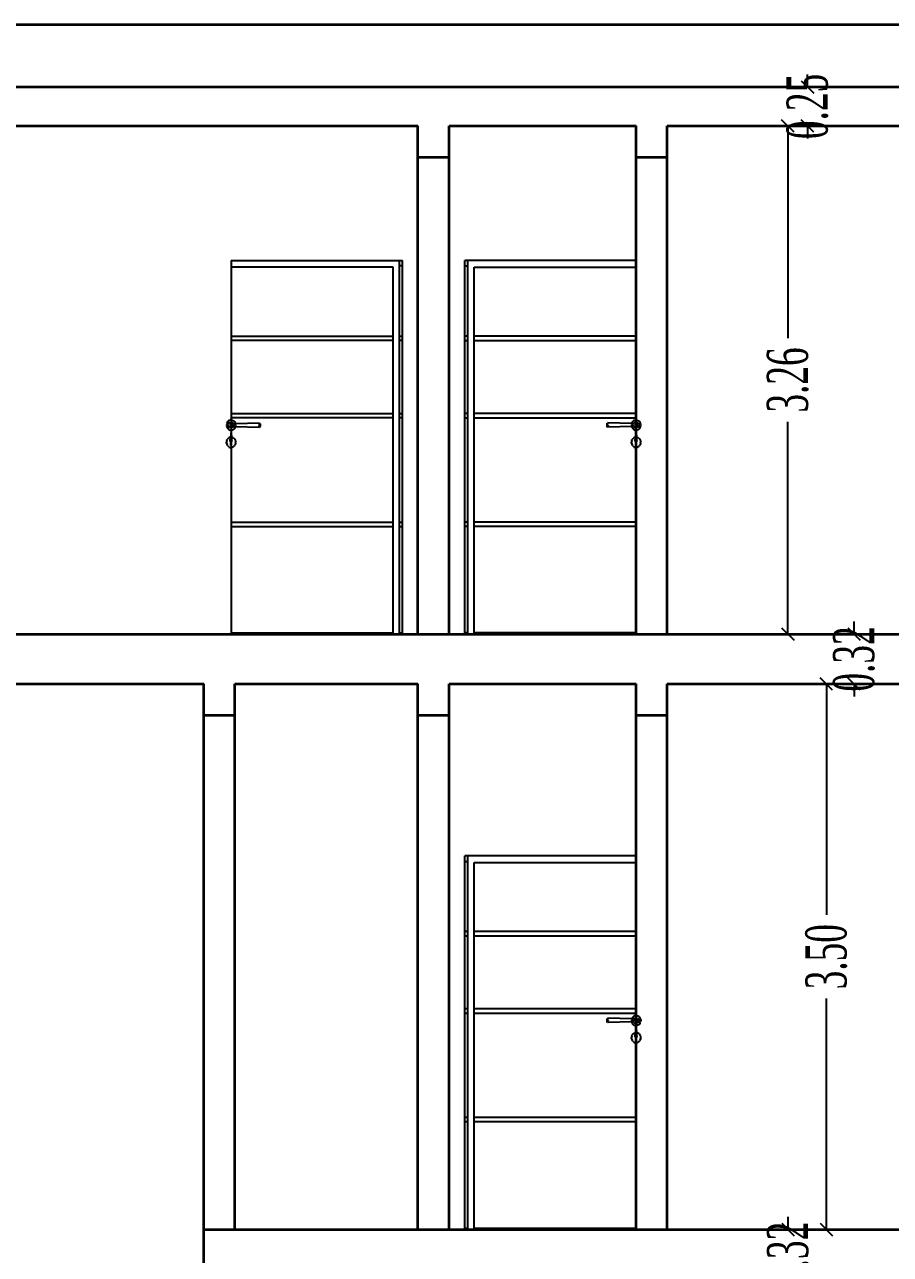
# Model space of a CAD drawing. Header units: metres. Extents: x -434 to 683, y -422 to -228.
# Drawn here: x -95.32 to -89.76, y -294.74 to -286.85 of the extents above; entities that cross this region are included whole.
import ezdxf

# ---------------------------------------------------------------- set-up
doc = ezdxf.new("R2010")
doc.units = ezdxf.units.M
doc.header["$MEASUREMENT"] = 0
doc.header["$PDMODE"] = 34
doc.layers.add('Dim-inside', color=1, linetype='Continuous')
doc.layers.add('door1', color=20, linetype='Continuous')
doc.layers.add('walls', color=7, linetype='Continuous', lineweight=35)
doc.styles.add('UTMAN', font='romantic.ttf', dxfattribs={"width": 0.6})
doc.dimstyles.new('kamal 1', dxfattribs={"dimscale": 0.8, "dimtxt": 0.33, "dimasz": 0.1, "dimexe": 0, "dimexo": 0, "dimgap": 0.09, "dimtad": 0, "dimzin": 0, "dimdsep": 46, "dimtxsty": 'UTMAN', "dimblk": 'OBLIQUE', "dimcen": 0.09, "dimclrd": 252, "dimclre": 8, "dimclrt": 7, "dimadec": 0, "dimazin": 0, "dimtfac": 1, "dimtix": 1, "dimtofl": 0, "dimtmove": 1, "dimatfit": 3, "dimldrblk": 'OBLIQUE', "dimfxl": 1, "dimtolj": 1, "dimtzin": 0, "dimlwd": -1, "dimarcsym": 0})

# ---------------------------------------------------------------- blocks, each defined once
blk = doc.blocks.new('_OBLIQUE')
at = {"color": 0, "linetype": 'ByBlock'}
blk.add_line((-0.5, -0.5), (0.5, 0.5), dxfattribs=at)
blk = doc.blocks.new('*D234')
at = {"layer": 'DEFPOINTS', "color": 0, "transparency": 16777216}
for p in [(-90.4166, -294.5838), (-90.4166, -294.5838), (-90.4166, -294.9038)]:
    blk.add_point(p, dxfattribs=at)
at = {"layer": 'Dim-inside', "color": 252, "transparency": 16777216}
for p, q in [((-90.4166, -294.5838), (-90.4166, -294.5038)), ((-90.4166, -294.9038), (-90.4166, -294.9838))]:
    blk.add_line(p, q, dxfattribs=at)
at = {"layer": 'Dim-inside', "color": 252, "transparency": 16777216, "xscale": 0.08000000000000002, "yscale": 0.08000000000000002, "zscale": 0.08000000000000002}
for p, rotation in [((-90.4166, -294.5838), 270), ((-90.4166, -294.9038), 90)]:
    blk.add_blockref('_OBLIQUE', p, dxfattribs=dict(at, rotation=rotation))
at = {"layer": 'Dim-inside', "color": 7, "transparency": 16777216, "insert": (-90.4166, -294.7438), "char_height": 0.264, "attachment_point": 5, "rotation": 90, "style": 'UTMAN'}
blk.add_mtext('\\A1;0.32', dxfattribs=at)
blk = doc.blocks.new('*D235')
at = {"layer": 'DEFPOINTS', "color": 0, "transparency": 16777216}
for p in [(-90.2916, -291.0838), (-90.1703, -294.5838), (-90.1618, -294.5838)]:
    blk.add_point(p, dxfattribs=at)
at = {"layer": 'Dim-inside', "color": 8, "lineweight": -2, "transparency": 16777216}
for p, q in [((-90.2916, -291.0838), (-90.1703, -291.0838)), ((-90.1618, -294.5838), (-90.1703, -294.5838))]:
    blk.add_line(p, q, dxfattribs=at)
at = {"layer": 'Dim-inside', "color": 252, "transparency": 16777216}
for p, q in [((-90.1703, -291.0838), (-90.1703, -292.5649)), ((-90.1703, -294.5838), (-90.1703, -293.1028))]:
    blk.add_line(p, q, dxfattribs=at)
at = {"layer": 'Dim-inside', "color": 252, "transparency": 16777216, "xscale": 0.08000000000000002, "yscale": 0.08000000000000002, "zscale": 0.08000000000000002}
for p, rotation in [((-90.1703, -291.0838), 90), ((-90.1703, -294.5838), 270)]:
    blk.add_blockref('_OBLIQUE', p, dxfattribs=dict(at, rotation=rotation))
at = {"layer": 'Dim-inside', "color": 7, "transparency": 16777216, "insert": (-90.1703, -292.8338), "char_height": 0.264, "attachment_point": 5, "rotation": 90, "style": 'UTMAN'}
blk.add_mtext('\\A1;3.50', dxfattribs=at)
blk = doc.blocks.new('*D236')
at = {"layer": 'DEFPOINTS', "color": 0, "transparency": 16777216}
for p in [(-89.9928, -290.7638), (-89.9792, -290.7638), (-89.9792, -291.0838)]:
    blk.add_point(p, dxfattribs=at)
at = {"layer": 'Dim-inside', "color": 252, "transparency": 16777216}
for p, q in [((-89.9928, -290.7638), (-89.9928, -290.6838)), ((-89.9928, -291.0838), (-89.9928, -291.1638))]:
    blk.add_line(p, q, dxfattribs=at)
at = {"layer": 'Dim-inside', "color": 8, "lineweight": -2, "transparency": 16777216}
for p, q in [((-89.9792, -290.7638), (-89.9928, -290.7638)), ((-89.9792, -291.0838), (-89.9928, -291.0838))]:
    blk.add_line(p, q, dxfattribs=at)
at = {"layer": 'Dim-inside', "color": 252, "transparency": 16777216, "xscale": 0.08000000000000002, "yscale": 0.08000000000000002, "zscale": 0.08000000000000002}
for p, rotation in [((-89.9928, -290.7638), 270), ((-89.9928, -291.0838), 90)]:
    blk.add_blockref('_OBLIQUE', p, dxfattribs=dict(at, rotation=rotation))
at = {"layer": 'Dim-inside', "color": 7, "transparency": 16777216, "insert": (-89.9928, -290.9238), "char_height": 0.264, "attachment_point": 5, "rotation": 90, "style": 'UTMAN'}
blk.add_mtext('\\A1;0.32', dxfattribs=at)
blk = doc.blocks.new('*D237')
at = {"layer": 'DEFPOINTS', "color": 0, "transparency": 16777216}
for p in [(-90.4566, -287.5038), (-90.4181, -287.5038), (-90.4566, -290.7638)]:
    blk.add_point(p, dxfattribs=at)
at = {"layer": 'Dim-inside', "color": 8, "lineweight": -2, "transparency": 16777216}
for p, q in [((-90.4566, -287.5038), (-90.4181, -287.5038)), ((-90.4566, -290.7638), (-90.4181, -290.7638))]:
    blk.add_line(p, q, dxfattribs=at)
at = {"layer": 'Dim-inside', "color": 252, "transparency": 16777216}
for p, q in [((-90.4181, -287.5038), (-90.4181, -288.8658)), ((-90.4181, -290.7638), (-90.4181, -289.4018))]:
    blk.add_line(p, q, dxfattribs=at)
at = {"layer": 'Dim-inside', "color": 252, "transparency": 16777216, "xscale": 0.08000000000000002, "yscale": 0.08000000000000002, "zscale": 0.08000000000000002}
for p, rotation in [((-90.4181, -287.5038), 90), ((-90.4181, -290.7638), 270)]:
    blk.add_blockref('_OBLIQUE', p, dxfattribs=dict(at, rotation=rotation))
at = {"layer": 'Dim-inside', "color": 7, "transparency": 16777216, "insert": (-90.4181, -289.1338), "char_height": 0.264, "attachment_point": 5, "rotation": 90, "style": 'UTMAN'}
blk.add_mtext('\\A1;3.26', dxfattribs=at)
blk = doc.blocks.new('*D238')
at = {"layer": 'DEFPOINTS', "color": 0, "transparency": 16777216}
for p in [(-90.2916, -287.2538), (-90.2916, -287.2538), (-90.2916, -287.5038)]:
    blk.add_point(p, dxfattribs=at)
at = {"layer": 'Dim-inside', "color": 252, "transparency": 16777216}
for p, q in [((-90.2916, -287.2538), (-90.2916, -287.1738)), ((-90.2916, -287.5038), (-90.2916, -287.5838))]:
    blk.add_line(p, q, dxfattribs=at)
at = {"layer": 'Dim-inside', "color": 252, "transparency": 16777216, "xscale": 0.08000000000000002, "yscale": 0.08000000000000002, "zscale": 0.08000000000000002}
for p, rotation in [((-90.2916, -287.2538), 270), ((-90.2916, -287.5038), 90)]:
    blk.add_blockref('_OBLIQUE', p, dxfattribs=dict(at, rotation=rotation))
at = {"layer": 'Dim-inside', "color": 7, "transparency": 16777216, "insert": (-90.2916, -287.3788), "char_height": 0.264, "attachment_point": 5, "rotation": 90, "style": 'UTMAN'}
blk.add_mtext('\\A1;0.25', dxfattribs=at)

msp = doc.modelspace()

# ---------------------------------------------------------------- linework, layer by layer
at = {"layer": 'door1'}
for p, q in [((-93.9914, -288.3667), (-92.8916, -288.3667)), ((-93.9914, -288.3667), (-93.9914, -289.3488)), ((-92.9113, -288.8519), (-92.9113, -288.3667)), ((-92.8916, -288.8519), (-92.8916, -288.3667)), ((-91.3918, -288.3667), (-92.4916, -288.3667)), ((-92.4916, -288.8519), (-92.4916, -288.3667)), ((-92.472, -288.8519), (-92.472, -288.3667)), ((-91.3918, -288.3667), (-91.3918, -289.3488)), ((-92.9517, -288.4092), (-93.9914, -288.4092)), ((-92.9517, -288.8519), (-92.9517, -288.4092)), ((-92.8916, -288.4021), (-92.9113, -288.4021)), ((-92.4916, -288.4021), (-92.472, -288.4021)), ((-92.4316, -288.4092), (-91.3918, -288.4092)), ((-92.4316, -288.8519), (-92.4316, -288.4092)), ((-93.9914, -288.8519), (-92.9517, -288.8519)), ((-92.9517, -288.8802), (-92.9517, -288.8519)), ((-92.9113, -288.8519), (-92.8916, -288.8519)), ((-92.9113, -288.8802), (-92.9113, -288.8519)), ((-92.8916, -288.8802), (-92.8916, -288.8519)), ((-92.472, -288.8519), (-92.4916, -288.8519)), ((-92.4916, -288.8802), (-92.4916, -288.8519)), ((-92.472, -288.8802), (-92.472, -288.8519)), ((-91.3918, -288.8519), (-92.4316, -288.8519)), ((-92.4316, -288.8802), (-92.4316, -288.8519)), ((-92.9517, -288.8802), (-93.9914, -288.8802)), ((-92.9517, -289.3488), (-92.9517, -288.8802)), ((-92.8916, -288.8802), (-92.9113, -288.8802)), ((-92.9113, -289.3488), (-92.9113, -288.8802)), ((-92.8916, -289.3488), (-92.8916, -288.8802)), ((-92.4916, -288.8802), (-92.472, -288.8802)), ((-92.4916, -289.3488), (-92.4916, -288.8802)), ((-92.472, -289.3488), (-92.472, -288.8802)), ((-92.4316, -288.8802), (-91.3918, -288.8802)), ((-92.4316, -289.3488), (-92.4316, -288.8802)), ((-94.0129, -289.4008), (-94.0165, -289.4058)), ((-94.0085, -289.3965), (-94.0129, -289.4008)), ((-94.0034, -289.393), (-94.0085, -289.3965)), ((-93.9977, -289.3904), (-94.0034, -289.393)), ((-93.9951, -289.3904), (-93.9977, -289.3904)), ((-93.9951, -289.3904), (-93.9914, -289.3895)), ((-93.9914, -289.3488), (-92.9517, -289.3488)), ((-93.9914, -289.3488), (-93.9914, -289.3771)), ((-93.9914, -289.3488), (-93.9914, -289.3771)), ((-92.9517, -289.3771), (-93.9914, -289.3771)), ((-93.9914, -289.3771), (-93.9914, -289.3895)), ((-93.9914, -289.3771), (-93.9914, -289.3895)), ((-93.9877, -289.3904), (-93.9914, -289.3895)), ((-93.9914, -289.3895), (-93.9914, -289.4092)), ((-93.9914, -289.3895), (-93.9914, -289.4092)), ((-93.9877, -289.3904), (-93.9851, -289.3904)), ((-93.9851, -289.3904), (-93.9795, -289.393)), ((-93.9795, -289.393), (-93.9743, -289.3965)), ((-93.9743, -289.3965), (-93.9699, -289.4008)), ((-93.9699, -289.4008), (-93.9663, -289.4058)), ((-92.9517, -289.3771), (-92.9517, -289.3488)), ((-92.9517, -290.0457), (-92.9517, -289.3771)), ((-92.9113, -289.3488), (-92.8916, -289.3488)), ((-92.9113, -289.3771), (-92.9113, -289.3488)), ((-92.8916, -289.3771), (-92.9113, -289.3771)), ((-92.9113, -290.0457), (-92.9113, -289.3771)), ((-92.8916, -289.3771), (-92.8916, -289.3488)), ((-92.8916, -290.0457), (-92.8916, -289.3771)), ((-92.472, -289.3488), (-92.4916, -289.3488)), ((-92.4916, -289.3771), (-92.4916, -289.3488)), ((-92.4916, -289.3771), (-92.472, -289.3771)), ((-92.4916, -290.0457), (-92.4916, -289.3771)), ((-92.472, -289.3771), (-92.472, -289.3488)), ((-92.472, -290.0457), (-92.472, -289.3771)), ((-91.3918, -289.3488), (-92.4316, -289.3488)), ((-92.4316, -289.3771), (-92.4316, -289.3488)), ((-92.4316, -289.3771), (-91.3918, -289.3771)), ((-92.4316, -290.0457), (-92.4316, -289.3771)), ((-91.4133, -289.4008), (-91.4169, -289.4058)), ((-91.4089, -289.3965), (-91.4133, -289.4008)), ((-91.4038, -289.393), (-91.4089, -289.3965)), ((-91.3981, -289.3904), (-91.4038, -289.393)), ((-91.3955, -289.3904), (-91.3981, -289.3904)), ((-91.3955, -289.3904), (-91.3918, -289.3895)), ((-91.3918, -289.3488), (-91.3918, -289.3771)), ((-91.3918, -289.3488), (-91.3918, -289.3771)), ((-91.3918, -289.3771), (-91.3918, -289.3895)), ((-91.3918, -289.3771), (-91.3918, -289.3895)), ((-91.3918, -289.3895), (-91.3918, -289.4092)), ((-91.3882, -289.3904), (-91.3918, -289.3895)), ((-91.3918, -289.3895), (-91.3918, -289.4092)), ((-91.3882, -289.3904), (-91.3856, -289.3904)), ((-91.3856, -289.3904), (-91.3799, -289.393)), ((-91.3799, -289.393), (-91.3748, -289.3965)), ((-91.3748, -289.3965), (-91.3703, -289.4008)), ((-91.3703, -289.4008), (-91.3668, -289.4058)), ((-94.0213, -289.4233), (-94.0211, -289.4258)), ((-94.0209, -289.4185), (-94.0211, -289.4209)), ((-94.0208, -289.4294), (-94.0199, -289.4324)), ((-94.0195, -289.4125), (-94.0205, -289.4162)), ((-94.0097, -289.4324), (-94.0199, -289.4324)), ((-94.0097, -289.4142), (-94.0195, -289.4125)), ((-94.0191, -289.4353), (-94.0165, -289.4408)), ((-94.0165, -289.4058), (-94.019, -289.4111)), ((-94.0165, -289.4408), (-94.0129, -289.4458)), ((-94.0129, -289.4458), (-94.0085, -289.4501)), ((-94.0123, -289.4233), (-94.0121, -289.4258)), ((-94.0116, -289.4185), (-94.0121, -289.4209)), ((-94.0116, -289.4281), (-94.0108, -289.4304)), ((-94.0097, -289.4142), (-94.0108, -289.4162)), ((-94.0108, -289.4304), (-94.0097, -289.4324)), ((-94.0084, -289.4125), (-94.0097, -289.4142)), ((-94.0084, -289.4341), (-94.0097, -289.4324)), ((-94.0085, -289.4501), (-94.0034, -289.4536)), ((-94.0068, -289.4111), (-94.0084, -289.4125)), ((-94.0084, -289.4341), (-94.0068, -289.4356)), ((-94.0051, -289.41), (-94.0068, -289.4111)), ((-94.0068, -289.4356), (-94.0051, -289.4366)), ((-94.0032, -289.4094), (-94.0051, -289.41)), ((-94.0051, -289.4366), (-94.0032, -289.4372)), ((-94.0034, -289.4536), (-93.9977, -289.4562)), ((-94.0013, -289.4092), (-94.0032, -289.4094)), ((-94.0032, -289.4372), (-94.0013, -289.4375)), ((-93.9994, -289.4094), (-94.0013, -289.4092)), ((-94.0013, -289.4375), (-93.9994, -289.4372)), ((-94.0001, -289.4233), (-93.9999, -289.4258)), ((-93.9992, -289.4185), (-93.9999, -289.4209)), ((-93.9975, -289.41), (-93.9994, -289.4094)), ((-93.9994, -289.4372), (-93.9975, -289.4366)), ((-93.9992, -289.4281), (-93.9982, -289.4304)), ((-93.9967, -289.4142), (-93.9982, -289.4162)), ((-93.9982, -289.4304), (-93.9967, -289.4324)), ((-93.9979, -289.4233), (-93.9979, -289.4246)), ((-93.9967, -289.4258), (-93.9979, -289.4246)), ((-93.9977, -289.4562), (-93.9951, -289.4562)), ((-93.9969, -289.4185), (-93.9976, -289.4204)), ((-93.9958, -289.4111), (-93.9975, -289.41)), ((-93.9975, -289.4366), (-93.9958, -289.4356)), ((-93.9942, -289.4125), (-93.9967, -289.4142)), ((-93.9967, -289.4286), (-93.9956, -289.4304)), ((-93.9942, -289.4125), (-93.9958, -289.4111)), ((-93.9929, -289.4111), (-93.9958, -289.4111)), ((-93.9958, -289.4356), (-93.9942, -289.4341)), ((-93.9945, -289.415), (-93.9956, -289.4162)), ((-93.9956, -289.4304), (-93.9941, -289.432)), ((-93.9928, -289.4324), (-93.9956, -289.4304)), ((-93.9914, -289.4571), (-93.9951, -289.4562)), ((-93.9914, -289.4571), (-93.995, -289.5129)), ((-93.9928, -289.4142), (-93.9945, -289.415)), ((-93.9941, -289.4258), (-93.9944, -289.4245)), ((-93.9928, -289.4142), (-93.9942, -289.4125)), ((-93.9942, -289.4341), (-93.9928, -289.4324)), ((-93.9942, -289.4341), (-93.9929, -289.4356)), ((-93.9914, -289.4362), (-93.9942, -289.4341)), ((-93.9941, -289.4206), (-93.9935, -289.4187)), ((-93.9941, -289.4206), (-93.9941, -289.4258)), ((-93.9941, -289.4258), (-93.9932, -289.4283)), ((-93.9917, -289.4162), (-93.9935, -289.4187)), ((-93.9917, -289.4304), (-93.9932, -289.4283)), ((-93.9914, -289.4092), (-93.9929, -289.4111)), ((-93.9929, -289.4111), (-93.9914, -289.4127)), ((-93.9929, -289.4356), (-93.9914, -289.4362)), ((-93.9914, -289.4127), (-93.9928, -289.4142)), ((-93.9917, -289.4162), (-93.9928, -289.4142)), ((-93.9928, -289.4324), (-93.9917, -289.4304)), ((-93.9928, -289.4324), (-93.9914, -289.4362)), ((-93.9914, -289.4127), (-93.9917, -289.4162)), ((-93.9914, -289.4092), (-93.99, -289.4111)), ((-93.99, -289.4111), (-93.9914, -289.4127)), ((-93.9914, -289.4127), (-93.99, -289.4142)), ((-93.9914, -289.4127), (-93.9911, -289.4162)), ((-93.99, -289.4324), (-93.9914, -289.4362)), ((-93.9914, -289.4362), (-93.9886, -289.4341)), ((-93.99, -289.4356), (-93.9914, -289.4362)), ((-93.9914, -289.4362), (-93.9914, -289.4571)), ((-93.9914, -289.4362), (-93.9914, -289.4571)), ((-93.9914, -289.4571), (-93.9877, -289.4562)), ((-93.9914, -289.4571), (-93.9878, -289.5129)), ((-93.9911, -289.4162), (-93.99, -289.4142)), ((-93.9911, -289.4162), (-93.9894, -289.4187)), ((-93.9911, -289.4304), (-93.9896, -289.4283)), ((-93.99, -289.4324), (-93.9911, -289.4304)), ((-93.99, -289.4111), (-93.9871, -289.4111)), ((-93.99, -289.4142), (-93.9886, -289.4125)), ((-93.99, -289.4142), (-93.9883, -289.415)), ((-93.99, -289.4324), (-93.9873, -289.4304)), ((-93.9886, -289.4341), (-93.99, -289.4324)), ((-93.9886, -289.4341), (-93.99, -289.4356)), ((-93.9887, -289.4258), (-93.9896, -289.4283)), ((-93.9887, -289.4206), (-93.9894, -289.4187)), ((-93.9887, -289.4206), (-93.9887, -289.4258)), ((-93.9887, -289.4258), (-93.9885, -289.4245)), ((-93.9873, -289.4304), (-93.9887, -289.432)), ((-93.9886, -289.4125), (-93.9871, -289.4111)), ((-93.9886, -289.4125), (-93.9861, -289.4142)), ((-93.9871, -289.4356), (-93.9886, -289.4341)), ((-93.9883, -289.415), (-93.9873, -289.4162)), ((-93.9851, -289.4562), (-93.9877, -289.4562)), ((-93.9862, -289.4286), (-93.9873, -289.4304)), ((-93.9871, -289.4111), (-93.9853, -289.41)), ((-93.9853, -289.4366), (-93.9871, -289.4356)), ((-93.9861, -289.4142), (-93.9847, -289.4162)), ((-93.9861, -289.4258), (-93.985, -289.4246)), ((-93.9847, -289.4304), (-93.9861, -289.4324)), ((-93.9859, -289.4185), (-93.9852, -289.4204)), ((-93.9853, -289.41), (-93.9835, -289.4094)), ((-93.9835, -289.4372), (-93.9853, -289.4366)), ((-93.9795, -289.4536), (-93.9851, -289.4562)), ((-93.9849, -289.4233), (-93.985, -289.4246)), ((-93.9836, -289.4281), (-93.9847, -289.4304)), ((-93.9836, -289.4185), (-93.9829, -289.4209)), ((-93.9835, -289.4094), (-93.9815, -289.4092)), ((-93.9815, -289.4375), (-93.9835, -289.4372)), ((-93.9827, -289.4233), (-93.9829, -289.4258)), ((-93.9815, -289.4092), (-93.9796, -289.4094)), ((-93.9796, -289.4372), (-93.9815, -289.4375)), ((-93.9796, -289.4094), (-93.9778, -289.41)), ((-93.9778, -289.4366), (-93.9796, -289.4372)), ((-93.9743, -289.4501), (-93.9795, -289.4536)), ((-93.9778, -289.41), (-93.976, -289.4111)), ((-93.976, -289.4356), (-93.9778, -289.4366)), ((-93.976, -289.4111), (-93.9745, -289.4125)), ((-93.9745, -289.4341), (-93.976, -289.4356)), ((-93.9745, -289.4125), (-93.9731, -289.4142)), ((-93.9745, -289.4341), (-93.9731, -289.4324)), ((-93.9699, -289.4458), (-93.9743, -289.4501)), ((-93.9731, -289.4142), (-93.9634, -289.4125)), ((-93.9731, -289.4142), (-93.972, -289.4162)), ((-93.972, -289.4304), (-93.9731, -289.4324)), ((-93.9731, -289.4324), (-93.9629, -289.4324)), ((-93.9712, -289.4281), (-93.972, -289.4304)), ((-93.9712, -289.4185), (-93.9707, -289.4209)), ((-93.9705, -289.4233), (-93.9707, -289.4258)), ((-93.9663, -289.4408), (-93.9699, -289.4458)), ((-93.9663, -289.4058), (-93.9638, -289.4111)), ((-93.9637, -289.4353), (-93.9663, -289.4408)), ((-93.9634, -289.4125), (-93.8082, -289.4092)), ((-93.9634, -289.4125), (-93.9624, -289.4162)), ((-93.9621, -289.4294), (-93.9629, -289.4324)), ((-93.9629, -289.4324), (-93.81, -289.4356)), ((-93.962, -289.4185), (-93.9618, -289.4209)), ((-93.9615, -289.4233), (-93.9618, -289.4258)), ((-93.8117, -289.4233), (-93.8117, -289.4258)), ((-93.8108, -289.4209), (-93.8106, -289.4187)), ((-93.8104, -289.43), (-93.8106, -289.4281)), ((-93.8105, -289.4341), (-93.81, -289.4356)), ((-93.8101, -289.4319), (-93.8104, -289.43)), ((-93.8103, -289.4162), (-93.8101, -289.4147)), ((-93.8101, -289.4147), (-93.8096, -289.413)), ((-93.81, -289.4356), (-93.8082, -289.4375)), ((-93.806, -289.4125), (-93.8065, -289.4111)), ((-93.8056, -289.4324), (-93.8065, -289.4356)), ((-93.8065, -289.4356), (-93.806, -289.4341)), ((-93.8056, -289.4142), (-93.806, -289.4125)), ((-93.806, -289.4341), (-93.8056, -289.4324)), ((-93.8056, -289.4142), (-93.8047, -289.4166)), ((-93.8056, -289.4324), (-93.8052, -289.4304)), ((-93.8044, -289.4279), (-93.8052, -289.4304)), ((-93.8047, -289.4166), (-93.8044, -289.4187)), ((-93.8044, -289.4187), (-93.8043, -289.421)), ((-93.8043, -289.4256), (-93.8044, -289.4279)), ((-93.8043, -289.421), (-93.8042, -289.4233)), ((-93.8042, -289.4233), (-93.8043, -289.4256)), ((-91.5789, -289.4187), (-91.579, -289.421)), ((-91.579, -289.421), (-91.579, -289.4233)), ((-91.579, -289.4233), (-91.579, -289.4256)), ((-91.579, -289.4256), (-91.5789, -289.4279)), ((-91.5786, -289.4166), (-91.5789, -289.4187)), ((-91.5789, -289.4279), (-91.578, -289.4304)), ((-91.5777, -289.4142), (-91.5786, -289.4166)), ((-91.5777, -289.4324), (-91.578, -289.4304)), ((-91.5777, -289.4142), (-91.5773, -289.4125)), ((-91.5777, -289.4324), (-91.5768, -289.4356)), ((-91.5773, -289.4341), (-91.5777, -289.4324)), ((-91.5773, -289.4125), (-91.5768, -289.4111)), ((-91.5768, -289.4356), (-91.5773, -289.4341)), ((-91.4199, -289.4125), (-91.575, -289.4092)), ((-91.5733, -289.4356), (-91.575, -289.4375)), ((-91.5732, -289.4147), (-91.5736, -289.413)), ((-91.4204, -289.4324), (-91.5733, -289.4356)), ((-91.5728, -289.4341), (-91.5733, -289.4356)), ((-91.5729, -289.4162), (-91.5732, -289.4147)), ((-91.5732, -289.4319), (-91.5729, -289.43)), ((-91.5729, -289.43), (-91.5727, -289.4281)), ((-91.5725, -289.4209), (-91.5726, -289.4187)), ((-91.5715, -289.4233), (-91.5716, -289.4258)), ((-91.4217, -289.4233), (-91.4215, -289.4258)), ((-91.4213, -289.4185), (-91.4215, -289.4209)), ((-91.4212, -289.4294), (-91.4204, -289.4324)), ((-91.4199, -289.4125), (-91.4209, -289.4162)), ((-91.4102, -289.4324), (-91.4204, -289.4324)), ((-91.4102, -289.4142), (-91.4199, -289.4125)), ((-91.4196, -289.4353), (-91.4169, -289.4408)), ((-91.4169, -289.4058), (-91.4194, -289.4111)), ((-91.4169, -289.4408), (-91.4133, -289.4458)), ((-91.4133, -289.4458), (-91.4089, -289.4501)), ((-91.4127, -289.4233), (-91.4126, -289.4258)), ((-91.4121, -289.4185), (-91.4126, -289.4209)), ((-91.4121, -289.4281), (-91.4113, -289.4304)), ((-91.4102, -289.4142), (-91.4113, -289.4162)), ((-91.4113, -289.4304), (-91.4102, -289.4324)), ((-91.4088, -289.4125), (-91.4102, -289.4142)), ((-91.4088, -289.4341), (-91.4102, -289.4324)), ((-91.4089, -289.4501), (-91.4038, -289.4536)), ((-91.4072, -289.4111), (-91.4088, -289.4125)), ((-91.4088, -289.4341), (-91.4072, -289.4356)), ((-91.4055, -289.41), (-91.4072, -289.4111)), ((-91.4072, -289.4356), (-91.4055, -289.4366)), ((-91.4036, -289.4094), (-91.4055, -289.41)), ((-91.4055, -289.4366), (-91.4036, -289.4372)), ((-91.4038, -289.4536), (-91.3981, -289.4562)), ((-91.4017, -289.4092), (-91.4036, -289.4094)), ((-91.4036, -289.4372), (-91.4017, -289.4375)), ((-91.3998, -289.4094), (-91.4017, -289.4092)), ((-91.4017, -289.4375), (-91.3998, -289.4372)), ((-91.4006, -289.4233), (-91.4003, -289.4258)), ((-91.3997, -289.4185), (-91.4003, -289.4209)), ((-91.3979, -289.41), (-91.3998, -289.4094)), ((-91.3998, -289.4372), (-91.3979, -289.4366)), ((-91.3997, -289.4281), (-91.3986, -289.4304)), ((-91.3972, -289.4142), (-91.3986, -289.4162)), ((-91.3986, -289.4304), (-91.3972, -289.4324)), ((-91.3983, -289.4233), (-91.3983, -289.4246)), ((-91.3972, -289.4258), (-91.3983, -289.4246)), ((-91.3981, -289.4562), (-91.3955, -289.4562)), ((-91.3973, -289.4185), (-91.398, -289.4204)), ((-91.3962, -289.4111), (-91.3979, -289.41)), ((-91.3979, -289.4366), (-91.3962, -289.4356)), ((-91.3946, -289.4125), (-91.3972, -289.4142)), ((-91.3971, -289.4286), (-91.396, -289.4304)), ((-91.3946, -289.4125), (-91.3962, -289.4111)), ((-91.3933, -289.4111), (-91.3962, -289.4111)), ((-91.3962, -289.4356), (-91.3946, -289.4341)), ((-91.395, -289.415), (-91.396, -289.4162)), ((-91.396, -289.4304), (-91.3946, -289.432)), ((-91.3933, -289.4324), (-91.396, -289.4304)), ((-91.3918, -289.4571), (-91.3955, -289.4562)), ((-91.3918, -289.4571), (-91.3954, -289.5129)), ((-91.3933, -289.4142), (-91.395, -289.415)), ((-91.3945, -289.4258), (-91.3948, -289.4245)), ((-91.3933, -289.4142), (-91.3946, -289.4125)), ((-91.3946, -289.4341), (-91.3933, -289.4324)), ((-91.3946, -289.4341), (-91.3933, -289.4356)), ((-91.3918, -289.4362), (-91.3946, -289.4341)), ((-91.3945, -289.4206), (-91.3939, -289.4187)), ((-91.3945, -289.4206), (-91.3945, -289.4258)), ((-91.3945, -289.4258), (-91.3937, -289.4283)), ((-91.3922, -289.4162), (-91.3939, -289.4187)), ((-91.3922, -289.4304), (-91.3937, -289.4283)), ((-91.3918, -289.4092), (-91.3933, -289.4111)), ((-91.3933, -289.4111), (-91.3918, -289.4127)), ((-91.3918, -289.4127), (-91.3933, -289.4142)), ((-91.3922, -289.4162), (-91.3933, -289.4142)), ((-91.3933, -289.4324), (-91.3922, -289.4304)), ((-91.3933, -289.4324), (-91.3918, -289.4362)), ((-91.3933, -289.4356), (-91.3918, -289.4362)), ((-91.3918, -289.4127), (-91.3922, -289.4162)), ((-91.3918, -289.4092), (-91.3904, -289.4111)), ((-91.3904, -289.4111), (-91.3918, -289.4127)), ((-91.3918, -289.4127), (-91.3904, -289.4142)), ((-91.3918, -289.4127), (-91.3915, -289.4162)), ((-91.3904, -289.4324), (-91.3918, -289.4362)), ((-91.3918, -289.4362), (-91.3891, -289.4341)), ((-91.3904, -289.4356), (-91.3918, -289.4362)), ((-91.3918, -289.4362), (-91.3918, -289.4571)), ((-91.3918, -289.4362), (-91.3918, -289.4571)), ((-91.3918, -289.4571), (-91.3882, -289.4562)), ((-91.3918, -289.4571), (-91.3883, -289.5129)), ((-91.3915, -289.4162), (-91.3904, -289.4142)), ((-91.3915, -289.4162), (-91.3898, -289.4187)), ((-91.3915, -289.4304), (-91.39, -289.4283)), ((-91.3904, -289.4324), (-91.3915, -289.4304)), ((-91.3904, -289.4111), (-91.3875, -289.4111)), ((-91.3904, -289.4142), (-91.3891, -289.4125)), ((-91.3904, -289.4142), (-91.3887, -289.415)), ((-91.3904, -289.4324), (-91.3877, -289.4304)), ((-91.3891, -289.4341), (-91.3904, -289.4324)), ((-91.3891, -289.4341), (-91.3904, -289.4356)), ((-91.3891, -289.4258), (-91.39, -289.4283)), ((-91.3892, -289.4206), (-91.3898, -289.4187)), ((-91.3892, -289.4206), (-91.3891, -289.4258)), ((-91.3891, -289.4125), (-91.3875, -289.4111)), ((-91.3891, -289.4125), (-91.3865, -289.4142)), ((-91.3891, -289.4258), (-91.3889, -289.4245)), ((-91.3877, -289.4304), (-91.3891, -289.432)), ((-91.3875, -289.4356), (-91.3891, -289.4341)), ((-91.3887, -289.415), (-91.3877, -289.4162)), ((-91.3856, -289.4562), (-91.3882, -289.4562)), ((-91.3866, -289.4286), (-91.3877, -289.4304)), ((-91.3875, -289.4111), (-91.3857, -289.41)), ((-91.3857, -289.4366), (-91.3875, -289.4356)), ((-91.3865, -289.4142), (-91.3851, -289.4162)), ((-91.3865, -289.4258), (-91.3854, -289.4246)), ((-91.3851, -289.4304), (-91.3865, -289.4324)), ((-91.3864, -289.4185), (-91.3857, -289.4204)), ((-91.3857, -289.41), (-91.3839, -289.4094)), ((-91.3839, -289.4372), (-91.3857, -289.4366)), ((-91.3799, -289.4536), (-91.3856, -289.4562)), ((-91.3854, -289.4233), (-91.3854, -289.4246)), ((-91.384, -289.4281), (-91.3851, -289.4304)), ((-91.384, -289.4185), (-91.3834, -289.4209)), ((-91.3839, -289.4094), (-91.382, -289.4092)), ((-91.382, -289.4375), (-91.3839, -289.4372)), ((-91.3831, -289.4233), (-91.3834, -289.4258)), ((-91.382, -289.4092), (-91.3801, -289.4094)), ((-91.3801, -289.4372), (-91.382, -289.4375)), ((-91.3801, -289.4094), (-91.3782, -289.41)), ((-91.3782, -289.4366), (-91.3801, -289.4372)), ((-91.3748, -289.4501), (-91.3799, -289.4536)), ((-91.3782, -289.41), (-91.3765, -289.4111)), ((-91.3765, -289.4356), (-91.3782, -289.4366)), ((-91.3765, -289.4111), (-91.3749, -289.4125)), ((-91.3749, -289.4341), (-91.3765, -289.4356)), ((-91.3749, -289.4125), (-91.3735, -289.4142)), ((-91.3749, -289.4341), (-91.3735, -289.4324)), ((-91.3703, -289.4458), (-91.3748, -289.4501)), ((-91.3735, -289.4142), (-91.3638, -289.4125)), ((-91.3735, -289.4142), (-91.3724, -289.4162)), ((-91.3724, -289.4304), (-91.3735, -289.4324)), ((-91.3735, -289.4324), (-91.3633, -289.4324)), ((-91.3716, -289.4281), (-91.3724, -289.4304)), ((-91.3716, -289.4185), (-91.3711, -289.4209)), ((-91.371, -289.4233), (-91.3711, -289.4258)), ((-91.3668, -289.4408), (-91.3703, -289.4458)), ((-91.3668, -289.4058), (-91.3643, -289.4111)), ((-91.3641, -289.4353), (-91.3668, -289.4408)), ((-91.3638, -289.4125), (-91.3628, -289.4162)), ((-91.3625, -289.4294), (-91.3633, -289.4324)), ((-91.3624, -289.4185), (-91.3622, -289.4209)), ((-91.362, -289.4233), (-91.3622, -289.4258)), ((-94.0208, -289.5276), (-94.0213, -289.5337)), ((-94.0208, -289.5398), (-94.0213, -289.5337)), ((-94.0191, -289.5217), (-94.0208, -289.5276)), ((-94.0208, -289.5398), (-94.0191, -289.5456)), ((-94.0191, -289.5217), (-94.0165, -289.5162)), ((-94.0191, -289.5456), (-94.0165, -289.5512)), ((-94.0129, -289.5112), (-94.0165, -289.5162)), ((-94.0129, -289.5562), (-94.0165, -289.5512)), ((-94.0085, -289.5069), (-94.0129, -289.5112)), ((-94.0129, -289.5562), (-94.0085, -289.5605)), ((-94.0085, -289.5069), (-94.0034, -289.5034)), ((-94.0034, -289.564), (-94.0085, -289.5605)), ((-93.9977, -289.5008), (-94.0034, -289.5034)), ((-93.9981, -289.5213), (-93.9972, -289.5201)), ((-93.998, -289.5231), (-93.9981, -289.5213)), ((-93.998, -289.5231), (-93.9972, -289.5201)), ((-93.9967, -289.5273), (-93.998, -289.5231)), ((-93.9917, -289.4992), (-93.9977, -289.5008)), ((-93.9977, -289.5173), (-93.995, -289.5129)), ((-93.9972, -289.5201), (-93.9977, -289.5173)), ((-93.9932, -289.5312), (-93.9967, -289.5273)), ((-93.995, -289.5129), (-93.9933, -289.5126)), ((-93.995, -289.5129), (-93.9932, -289.5312)), ((-93.9933, -289.5126), (-93.9914, -289.5104)), ((-93.9932, -289.5496), (-93.9932, -289.5312)), ((-93.993, -289.5515), (-93.9932, -289.5496)), ((-93.9922, -289.5533), (-93.993, -289.5515)), ((-93.9914, -289.5543), (-93.993, -289.5515)), ((-93.9914, -289.5543), (-93.9922, -289.5533)), ((-93.9914, -289.5543), (-93.9917, -289.5681)), ((-93.9895, -289.5126), (-93.9914, -289.5104)), ((-93.9914, -289.5543), (-93.9899, -289.5515)), ((-93.9914, -289.5543), (-93.9906, -289.5533)), ((-93.9914, -289.5543), (-93.9912, -289.5681)), ((-93.9912, -289.4992), (-93.9851, -289.5008)), ((-93.9906, -289.5533), (-93.9899, -289.5515)), ((-93.9899, -289.5515), (-93.9896, -289.5496)), ((-93.9878, -289.5129), (-93.9896, -289.5312)), ((-93.9896, -289.5312), (-93.9861, -289.5273)), ((-93.9896, -289.5496), (-93.9896, -289.5312)), ((-93.9878, -289.5129), (-93.9895, -289.5126)), ((-93.9852, -289.5173), (-93.9878, -289.5129)), ((-93.9861, -289.5273), (-93.9848, -289.5231)), ((-93.9856, -289.5201), (-93.9852, -289.5173)), ((-93.9848, -289.5231), (-93.9856, -289.5201)), ((-93.9847, -289.5213), (-93.9856, -289.5201)), ((-93.9851, -289.5008), (-93.9795, -289.5034)), ((-93.9848, -289.5231), (-93.9847, -289.5213)), ((-93.9743, -289.5069), (-93.9795, -289.5034)), ((-93.9795, -289.564), (-93.9743, -289.5605)), ((-93.9743, -289.5069), (-93.9699, -289.5112)), ((-93.9699, -289.5562), (-93.9743, -289.5605)), ((-93.9699, -289.5112), (-93.9663, -289.5162)), ((-93.9699, -289.5562), (-93.9663, -289.5512)), ((-93.9637, -289.5217), (-93.9663, -289.5162)), ((-93.9637, -289.5456), (-93.9663, -289.5512)), ((-93.9637, -289.5217), (-93.9621, -289.5276)), ((-93.9621, -289.5398), (-93.9637, -289.5456)), ((-93.9621, -289.5276), (-93.9615, -289.5337)), ((-93.9621, -289.5398), (-93.9615, -289.5337)), ((-91.4212, -289.5276), (-91.4217, -289.5337)), ((-91.4212, -289.5398), (-91.4217, -289.5337)), ((-91.4196, -289.5217), (-91.4212, -289.5276)), ((-91.4212, -289.5398), (-91.4196, -289.5456)), ((-91.4196, -289.5217), (-91.4169, -289.5162)), ((-91.4196, -289.5456), (-91.4169, -289.5512)), ((-91.4133, -289.5112), (-91.4169, -289.5162)), ((-91.4133, -289.5562), (-91.4169, -289.5512)), ((-91.4089, -289.5069), (-91.4133, -289.5112)), ((-91.4133, -289.5562), (-91.4089, -289.5605)), ((-91.4089, -289.5069), (-91.4038, -289.5034)), ((-91.4038, -289.564), (-91.4089, -289.5605)), ((-91.3981, -289.5008), (-91.4038, -289.5034)), ((-91.3985, -289.5231), (-91.3976, -289.5201)), ((-91.3985, -289.5213), (-91.3976, -289.5201)), ((-91.3985, -289.5231), (-91.3985, -289.5213)), ((-91.3971, -289.5273), (-91.3985, -289.5231)), ((-91.3921, -289.4992), (-91.3981, -289.5008)), ((-91.3981, -289.5173), (-91.3954, -289.5129)), ((-91.3976, -289.5201), (-91.3981, -289.5173)), ((-91.3937, -289.5312), (-91.3971, -289.5273)), ((-91.3954, -289.5129), (-91.3937, -289.5126)), ((-91.3954, -289.5129), (-91.3937, -289.5312)), ((-91.3937, -289.5126), (-91.3918, -289.5104)), ((-91.3937, -289.5496), (-91.3937, -289.5312)), ((-91.3934, -289.5515), (-91.3937, -289.5496)), ((-91.3926, -289.5533), (-91.3934, -289.5515)), ((-91.3918, -289.5543), (-91.3934, -289.5515)), ((-91.3918, -289.5543), (-91.3926, -289.5533)), ((-91.3918, -289.5543), (-91.3921, -289.5681)), ((-91.39, -289.5126), (-91.3918, -289.5104)), ((-91.3918, -289.5543), (-91.3903, -289.5515)), ((-91.3918, -289.5543), (-91.391, -289.5533)), ((-91.3918, -289.5543), (-91.3916, -289.5681)), ((-91.3916, -289.4992), (-91.3856, -289.5008)), ((-91.391, -289.5533), (-91.3903, -289.5515)), ((-91.3903, -289.5515), (-91.39, -289.5496)), ((-91.3883, -289.5129), (-91.39, -289.5126)), ((-91.3883, -289.5129), (-91.39, -289.5312)), ((-91.39, -289.5312), (-91.3866, -289.5273)), ((-91.39, -289.5496), (-91.39, -289.5312)), ((-91.3856, -289.5173), (-91.3883, -289.5129)), ((-91.3866, -289.5273), (-91.3852, -289.5231)), ((-91.386, -289.5201), (-91.3856, -289.5173)), ((-91.3852, -289.5231), (-91.386, -289.5201)), ((-91.3852, -289.5213), (-91.386, -289.5201)), ((-91.3856, -289.5008), (-91.3799, -289.5034)), ((-91.3852, -289.5231), (-91.3852, -289.5213)), ((-91.3748, -289.5069), (-91.3799, -289.5034)), ((-91.3799, -289.564), (-91.3748, -289.5605)), ((-91.3748, -289.5069), (-91.3703, -289.5112)), ((-91.3703, -289.5562), (-91.3748, -289.5605)), ((-91.3703, -289.5112), (-91.3668, -289.5162)), ((-91.3703, -289.5562), (-91.3668, -289.5512)), ((-91.3641, -289.5217), (-91.3668, -289.5162)), ((-91.3641, -289.5456), (-91.3668, -289.5512)), ((-91.3641, -289.5217), (-91.3625, -289.5276)), ((-91.3625, -289.5398), (-91.3641, -289.5456)), ((-91.3625, -289.5276), (-91.362, -289.5337)), ((-91.3625, -289.5398), (-91.362, -289.5337)), ((-94.0034, -289.564), (-93.9977, -289.5666)), ((-93.9977, -289.5666), (-93.9917, -289.5681)), ((-93.9912, -289.5681), (-93.9918, -290.7638)), ((-93.9851, -289.5666), (-93.9912, -289.5681)), ((-93.9795, -289.564), (-93.9851, -289.5666)), ((-91.4038, -289.564), (-91.3981, -289.5666)), ((-91.3981, -289.5666), (-91.3921, -289.5681)), ((-91.3921, -289.5681), (-91.3915, -290.7638)), ((-91.3856, -289.5666), (-91.3916, -289.5681)), ((-91.3799, -289.564), (-91.3856, -289.5666)), ((-93.9914, -290.0457), (-92.9517, -290.0457)), ((-93.9914, -290.074), (-92.9517, -290.074)), ((-92.9517, -290.074), (-92.9517, -290.0457)), ((-92.9517, -290.7638), (-92.9517, -290.074)), ((-92.9113, -290.0457), (-92.8916, -290.0457)), ((-92.9113, -290.074), (-92.9113, -290.0457)), ((-92.9113, -290.074), (-92.8916, -290.074)), ((-92.9113, -290.7638), (-92.9113, -290.074)), ((-92.8916, -290.074), (-92.8916, -290.0457)), ((-92.8916, -290.7638), (-92.8916, -290.074)), ((-92.472, -290.0457), (-92.4916, -290.0457)), ((-92.4916, -290.074), (-92.4916, -290.0457)), ((-92.472, -290.074), (-92.4916, -290.074)), ((-92.4916, -290.7638), (-92.4916, -290.074)), ((-92.472, -290.074), (-92.472, -290.0457)), ((-92.472, -290.7638), (-92.472, -290.074)), ((-91.3918, -290.0457), (-92.4316, -290.0457)), ((-92.4316, -290.074), (-92.4316, -290.0457)), ((-91.3918, -290.074), (-92.4316, -290.074)), ((-92.4316, -290.7638), (-92.4316, -290.074)), ((-93.9918, -290.7567), (-92.9517, -290.7567)), ((-92.9113, -290.7567), (-92.8916, -290.7567)), ((-92.472, -290.7567), (-92.4916, -290.7567)), ((-91.3915, -290.7567), (-92.4316, -290.7567)), ((-91.3918, -292.1867), (-92.4916, -292.1867)), ((-92.4916, -292.6719), (-92.4916, -292.1867)), ((-92.4916, -292.2221), (-92.472, -292.2221)), ((-92.472, -292.6719), (-92.472, -292.1867)), ((-92.4316, -292.2292), (-91.3918, -292.2292)), ((-92.4316, -292.6719), (-92.4316, -292.2292)), ((-91.3918, -292.1867), (-91.3918, -293.1688)), ((-92.472, -292.6719), (-92.4916, -292.6719)), ((-92.4916, -292.7002), (-92.4916, -292.6719)), ((-92.4916, -292.7002), (-92.472, -292.7002)), ((-92.4916, -293.1688), (-92.4916, -292.7002)), ((-92.472, -292.7002), (-92.472, -292.6719)), ((-92.472, -293.1688), (-92.472, -292.7002)), ((-91.3918, -292.6719), (-92.4316, -292.6719)), ((-92.4316, -292.7002), (-92.4316, -292.6719)), ((-92.4316, -292.7002), (-91.3918, -292.7002)), ((-92.4316, -293.1688), (-92.4316, -292.7002)), ((-92.472, -293.1688), (-92.4916, -293.1688)), ((-92.4916, -293.1971), (-92.4916, -293.1688)), ((-92.472, -293.1971), (-92.472, -293.1688)), ((-91.3918, -293.1688), (-92.4316, -293.1688)), ((-92.4316, -293.1971), (-92.4316, -293.1688)), ((-91.3918, -293.1688), (-91.3918, -293.1971)), ((-91.3918, -293.1688), (-91.3918, -293.1971)), ((-92.4916, -293.1971), (-92.472, -293.1971)), ((-92.4916, -293.8657), (-92.4916, -293.1971)), ((-92.472, -293.8657), (-92.472, -293.1971)), ((-92.4316, -293.1971), (-91.3918, -293.1971)), ((-92.4316, -293.8657), (-92.4316, -293.1971)), ((-91.5789, -293.2387), (-91.579, -293.241)), ((-91.579, -293.241), (-91.579, -293.2433)), ((-91.579, -293.2433), (-91.579, -293.2456)), ((-91.579, -293.2456), (-91.5789, -293.2479)), ((-91.5786, -293.2366), (-91.5789, -293.2387)), ((-91.5789, -293.2479), (-91.578, -293.2504)), ((-91.5777, -293.2342), (-91.5786, -293.2366)), ((-91.5777, -293.2524), (-91.578, -293.2504)), ((-91.5777, -293.2342), (-91.5773, -293.2325)), ((-91.5777, -293.2524), (-91.5768, -293.2556)), ((-91.5773, -293.2541), (-91.5777, -293.2524)), ((-91.5773, -293.2325), (-91.5768, -293.2311)), ((-91.5768, -293.2556), (-91.5773, -293.2541)), ((-91.4199, -293.2325), (-91.575, -293.2292)), ((-91.5733, -293.2556), (-91.575, -293.2575)), ((-91.5732, -293.2347), (-91.5736, -293.233)), ((-91.4204, -293.2524), (-91.5733, -293.2556)), ((-91.5728, -293.2541), (-91.5733, -293.2556)), ((-91.5729, -293.2362), (-91.5732, -293.2347)), ((-91.5732, -293.2519), (-91.5729, -293.25)), ((-91.5729, -293.25), (-91.5727, -293.2481)), ((-91.5725, -293.2409), (-91.5726, -293.2387)), ((-91.5715, -293.2433), (-91.5716, -293.2458)), ((-91.4217, -293.2433), (-91.4215, -293.2458)), ((-91.4213, -293.2385), (-91.4215, -293.2409)), ((-91.4212, -293.2494), (-91.4204, -293.2524)), ((-91.4199, -293.2325), (-91.4209, -293.2362)), ((-91.4102, -293.2524), (-91.4204, -293.2524)), ((-91.4102, -293.2342), (-91.4199, -293.2325)), ((-91.4196, -293.2553), (-91.4169, -293.2608)), ((-91.4169, -293.2258), (-91.4194, -293.2311)), ((-91.4133, -293.2208), (-91.4169, -293.2258)), ((-91.4169, -293.2608), (-91.4133, -293.2658)), ((-91.4089, -293.2165), (-91.4133, -293.2208)), ((-91.4133, -293.2658), (-91.4089, -293.2701)), ((-91.4127, -293.2433), (-91.4126, -293.2458)), ((-91.4121, -293.2385), (-91.4126, -293.2409)), ((-91.4121, -293.2481), (-91.4113, -293.2504)), ((-91.4102, -293.2342), (-91.4113, -293.2362)), ((-91.4113, -293.2504), (-91.4102, -293.2524)), ((-91.4088, -293.2325), (-91.4102, -293.2342)), ((-91.4088, -293.2541), (-91.4102, -293.2524)), ((-91.4038, -293.213), (-91.4089, -293.2165)), ((-91.4089, -293.2701), (-91.4038, -293.2736)), ((-91.4072, -293.2311), (-91.4088, -293.2325)), ((-91.4088, -293.2541), (-91.4072, -293.2556)), ((-91.4055, -293.23), (-91.4072, -293.2311)), ((-91.4072, -293.2556), (-91.4055, -293.2566)), ((-91.4036, -293.2294), (-91.4055, -293.23)), ((-91.4055, -293.2566), (-91.4036, -293.2572)), ((-91.3981, -293.2104), (-91.4038, -293.213)), ((-91.4017, -293.2292), (-91.4036, -293.2294)), ((-91.4036, -293.2572), (-91.4017, -293.2575)), ((-91.3998, -293.2294), (-91.4017, -293.2292)), ((-91.4017, -293.2575), (-91.3998, -293.2572)), ((-91.4006, -293.2433), (-91.4003, -293.2458)), ((-91.3997, -293.2385), (-91.4003, -293.2409)), ((-91.3979, -293.23), (-91.3998, -293.2294)), ((-91.3998, -293.2572), (-91.3979, -293.2566)), ((-91.3997, -293.2481), (-91.3986, -293.2504)), ((-91.3972, -293.2342), (-91.3986, -293.2362)), ((-91.3986, -293.2504), (-91.3972, -293.2524)), ((-91.3983, -293.2433), (-91.3983, -293.2446)), ((-91.3972, -293.2458), (-91.3983, -293.2446)), ((-91.3955, -293.2104), (-91.3981, -293.2104)), ((-91.3973, -293.2385), (-91.398, -293.2404)), ((-91.3962, -293.2311), (-91.3979, -293.23)), ((-91.3979, -293.2566), (-91.3962, -293.2556)), ((-91.3946, -293.2325), (-91.3972, -293.2342)), ((-91.3971, -293.2486), (-91.396, -293.2504)), ((-91.3946, -293.2325), (-91.3962, -293.2311)), ((-91.3933, -293.2311), (-91.3962, -293.2311)), ((-91.3962, -293.2556), (-91.3946, -293.2541)), ((-91.395, -293.235), (-91.396, -293.2362)), ((-91.396, -293.2504), (-91.3946, -293.252)), ((-91.3933, -293.2524), (-91.396, -293.2504)), ((-91.3955, -293.2104), (-91.3918, -293.2095)), ((-91.3933, -293.2342), (-91.395, -293.235)), ((-91.3945, -293.2458), (-91.3948, -293.2445)), ((-91.3933, -293.2342), (-91.3946, -293.2325)), ((-91.3946, -293.2541), (-91.3933, -293.2524)), ((-91.3946, -293.2541), (-91.3933, -293.2556)), ((-91.3918, -293.2562), (-91.3946, -293.2541)), ((-91.3945, -293.2406), (-91.3939, -293.2387)), ((-91.3945, -293.2406), (-91.3945, -293.2458)), ((-91.3945, -293.2458), (-91.3937, -293.2483)), ((-91.3922, -293.2362), (-91.3939, -293.2387)), ((-91.3922, -293.2504), (-91.3937, -293.2483)), ((-91.3918, -293.2292), (-91.3933, -293.2311)), ((-91.3933, -293.2311), (-91.3918, -293.2327)), ((-91.3918, -293.2327), (-91.3933, -293.2342)), ((-91.3922, -293.2362), (-91.3933, -293.2342)), ((-91.3933, -293.2524), (-91.3922, -293.2504)), ((-91.3933, -293.2524), (-91.3918, -293.2562)), ((-91.3933, -293.2556), (-91.3918, -293.2562)), ((-91.3918, -293.2327), (-91.3922, -293.2362)), ((-91.3918, -293.1971), (-91.3918, -293.2095)), ((-91.3918, -293.1971), (-91.3918, -293.2095)), ((-91.3918, -293.2095), (-91.3918, -293.2292)), ((-91.3882, -293.2104), (-91.3918, -293.2095)), ((-91.3918, -293.2095), (-91.3918, -293.2292)), ((-91.3918, -293.2292), (-91.3904, -293.2311)), ((-91.3904, -293.2311), (-91.3918, -293.2327)), ((-91.3918, -293.2327), (-91.3904, -293.2342)), ((-91.3918, -293.2327), (-91.3915, -293.2362)), ((-91.3904, -293.2524), (-91.3918, -293.2562)), ((-91.3918, -293.2562), (-91.3891, -293.2541)), ((-91.3904, -293.2556), (-91.3918, -293.2562)), ((-91.3918, -293.2562), (-91.3918, -293.2771)), ((-91.3918, -293.2562), (-91.3918, -293.2771)), ((-91.3915, -293.2362), (-91.3904, -293.2342)), ((-91.3915, -293.2362), (-91.3898, -293.2387)), ((-91.3915, -293.2504), (-91.39, -293.2483)), ((-91.3904, -293.2524), (-91.3915, -293.2504)), ((-91.3904, -293.2311), (-91.3875, -293.2311)), ((-91.3904, -293.2342), (-91.3891, -293.2325)), ((-91.3904, -293.2342), (-91.3887, -293.235)), ((-91.3904, -293.2524), (-91.3877, -293.2504)), ((-91.3891, -293.2541), (-91.3904, -293.2524)), ((-91.3891, -293.2541), (-91.3904, -293.2556)), ((-91.3891, -293.2458), (-91.39, -293.2483)), ((-91.3892, -293.2406), (-91.3898, -293.2387)), ((-91.3892, -293.2406), (-91.3891, -293.2458)), ((-91.3891, -293.2325), (-91.3875, -293.2311)), ((-91.3891, -293.2325), (-91.3865, -293.2342)), ((-91.3891, -293.2458), (-91.3889, -293.2445)), ((-91.3877, -293.2504), (-91.3891, -293.252)), ((-91.3875, -293.2556), (-91.3891, -293.2541)), ((-91.3887, -293.235), (-91.3877, -293.2362)), ((-91.3882, -293.2104), (-91.3856, -293.2104)), ((-91.3866, -293.2486), (-91.3877, -293.2504)), ((-91.3875, -293.2311), (-91.3857, -293.23)), ((-91.3857, -293.2566), (-91.3875, -293.2556)), ((-91.3865, -293.2342), (-91.3851, -293.2362)), ((-91.3865, -293.2458), (-91.3854, -293.2446)), ((-91.3851, -293.2504), (-91.3865, -293.2524)), ((-91.3864, -293.2385), (-91.3857, -293.2404)), ((-91.3857, -293.23), (-91.3839, -293.2294)), ((-91.3839, -293.2572), (-91.3857, -293.2566)), ((-91.3856, -293.2104), (-91.3799, -293.213)), ((-91.3854, -293.2433), (-91.3854, -293.2446)), ((-91.384, -293.2481), (-91.3851, -293.2504)), ((-91.384, -293.2385), (-91.3834, -293.2409)), ((-91.3839, -293.2294), (-91.382, -293.2292)), ((-91.382, -293.2575), (-91.3839, -293.2572)), ((-91.3831, -293.2433), (-91.3834, -293.2458)), ((-91.382, -293.2292), (-91.3801, -293.2294)), ((-91.3801, -293.2572), (-91.382, -293.2575)), ((-91.3801, -293.2294), (-91.3782, -293.23)), ((-91.3782, -293.2566), (-91.3801, -293.2572)), ((-91.3799, -293.213), (-91.3748, -293.2165)), ((-91.3748, -293.2701), (-91.3799, -293.2736)), ((-91.3782, -293.23), (-91.3765, -293.2311)), ((-91.3765, -293.2556), (-91.3782, -293.2566)), ((-91.3765, -293.2311), (-91.3749, -293.2325)), ((-91.3749, -293.2541), (-91.3765, -293.2556)), ((-91.3749, -293.2325), (-91.3735, -293.2342)), ((-91.3749, -293.2541), (-91.3735, -293.2524)), ((-91.3748, -293.2165), (-91.3703, -293.2208)), ((-91.3703, -293.2658), (-91.3748, -293.2701)), ((-91.3735, -293.2342), (-91.3638, -293.2325)), ((-91.3735, -293.2342), (-91.3724, -293.2362)), ((-91.3724, -293.2504), (-91.3735, -293.2524)), ((-91.3735, -293.2524), (-91.3633, -293.2524)), ((-91.3716, -293.2481), (-91.3724, -293.2504)), ((-91.3716, -293.2385), (-91.3711, -293.2409)), ((-91.371, -293.2433), (-91.3711, -293.2458)), ((-91.3703, -293.2208), (-91.3668, -293.2258)), ((-91.3668, -293.2608), (-91.3703, -293.2658)), ((-91.3668, -293.2258), (-91.3643, -293.2311)), ((-91.3641, -293.2553), (-91.3668, -293.2608)), ((-91.3638, -293.2325), (-91.3628, -293.2362)), ((-91.3625, -293.2494), (-91.3633, -293.2524)), ((-91.3624, -293.2385), (-91.3622, -293.2409)), ((-91.362, -293.2433), (-91.3622, -293.2458)), ((-91.4212, -293.3476), (-91.4217, -293.3537)), ((-91.4196, -293.3417), (-91.4212, -293.3476)), ((-91.4196, -293.3417), (-91.4169, -293.3362)), ((-91.4133, -293.3312), (-91.4169, -293.3362)), ((-91.4089, -293.3269), (-91.4133, -293.3312)), ((-91.4089, -293.3269), (-91.4038, -293.3234)), ((-91.4038, -293.2736), (-91.3981, -293.2762)), ((-91.3981, -293.3208), (-91.4038, -293.3234)), ((-91.3985, -293.3431), (-91.3976, -293.3401)), ((-91.3985, -293.3413), (-91.3976, -293.3401)), ((-91.3985, -293.3431), (-91.3985, -293.3413)), ((-91.3971, -293.3473), (-91.3985, -293.3431)), ((-91.3981, -293.2762), (-91.3955, -293.2762)), ((-91.3921, -293.3192), (-91.3981, -293.3208)), ((-91.3981, -293.3373), (-91.3954, -293.3329)), ((-91.3976, -293.3401), (-91.3981, -293.3373)), ((-91.3937, -293.3512), (-91.3971, -293.3473)), ((-91.3918, -293.2771), (-91.3955, -293.2762)), ((-91.3918, -293.2771), (-91.3954, -293.3329)), ((-91.3954, -293.3329), (-91.3937, -293.3326)), ((-91.3954, -293.3329), (-91.3937, -293.3512)), ((-91.3937, -293.3326), (-91.3918, -293.3304)), ((-91.3918, -293.2771), (-91.3882, -293.2762)), ((-91.3918, -293.2771), (-91.3883, -293.3329)), ((-91.39, -293.3326), (-91.3918, -293.3304)), ((-91.3916, -293.3192), (-91.3856, -293.3208)), ((-91.3883, -293.3329), (-91.39, -293.3326)), ((-91.3883, -293.3329), (-91.39, -293.3512)), ((-91.39, -293.3512), (-91.3866, -293.3473)), ((-91.3856, -293.3373), (-91.3883, -293.3329)), ((-91.3856, -293.2762), (-91.3882, -293.2762)), ((-91.3866, -293.3473), (-91.3852, -293.3431)), ((-91.386, -293.3401), (-91.3856, -293.3373)), ((-91.3852, -293.3431), (-91.386, -293.3401)), ((-91.3852, -293.3413), (-91.386, -293.3401)), ((-91.3799, -293.2736), (-91.3856, -293.2762)), ((-91.3856, -293.3208), (-91.3799, -293.3234)), ((-91.3852, -293.3431), (-91.3852, -293.3413)), ((-91.3748, -293.3269), (-91.3799, -293.3234)), ((-91.3748, -293.3269), (-91.3703, -293.3312)), ((-91.3703, -293.3312), (-91.3668, -293.3362)), ((-91.3641, -293.3417), (-91.3668, -293.3362)), ((-91.3641, -293.3417), (-91.3625, -293.3476)), ((-91.3625, -293.3476), (-91.362, -293.3537)), ((-91.4212, -293.3598), (-91.4217, -293.3537)), ((-91.4212, -293.3598), (-91.4196, -293.3656)), ((-91.4196, -293.3656), (-91.4169, -293.3712)), ((-91.4133, -293.3762), (-91.4169, -293.3712)), ((-91.4133, -293.3762), (-91.4089, -293.3805)), ((-91.4038, -293.384), (-91.4089, -293.3805)), ((-91.4038, -293.384), (-91.3981, -293.3866)), ((-91.3981, -293.3866), (-91.3921, -293.3881)), ((-91.3937, -293.3696), (-91.3937, -293.3512)), ((-91.3934, -293.3715), (-91.3937, -293.3696)), ((-91.3926, -293.3733), (-91.3934, -293.3715)), ((-91.3918, -293.3743), (-91.3934, -293.3715)), ((-91.3918, -293.3743), (-91.3926, -293.3733)), ((-91.3918, -293.3743), (-91.3921, -293.3881)), ((-91.3921, -293.3881), (-91.3915, -294.5838)), ((-91.3918, -293.3743), (-91.3903, -293.3715)), ((-91.3918, -293.3743), (-91.391, -293.3733)), ((-91.3918, -293.3743), (-91.3916, -293.3881)), ((-91.3856, -293.3866), (-91.3916, -293.3881)), ((-91.391, -293.3733), (-91.3903, -293.3715)), ((-91.3903, -293.3715), (-91.39, -293.3696)), ((-91.39, -293.3696), (-91.39, -293.3512)), ((-91.3799, -293.384), (-91.3856, -293.3866)), ((-91.3799, -293.384), (-91.3748, -293.3805)), ((-91.3703, -293.3762), (-91.3748, -293.3805)), ((-91.3703, -293.3762), (-91.3668, -293.3712)), ((-91.3641, -293.3656), (-91.3668, -293.3712)), ((-91.3625, -293.3598), (-91.3641, -293.3656)), ((-91.3625, -293.3598), (-91.362, -293.3537)), ((-92.472, -293.8657), (-92.4916, -293.8657)), ((-92.4916, -293.894), (-92.4916, -293.8657)), ((-92.472, -293.894), (-92.4916, -293.894)), ((-92.4916, -294.5838), (-92.4916, -293.894)), ((-92.472, -293.894), (-92.472, -293.8657)), ((-92.472, -294.5838), (-92.472, -293.894)), ((-91.3918, -293.8657), (-92.4316, -293.8657)), ((-92.4316, -293.894), (-92.4316, -293.8657)), ((-91.3918, -293.894), (-92.4316, -293.894)), ((-92.4316, -294.5838), (-92.4316, -293.894)), ((-92.472, -294.5767), (-92.4916, -294.5767)), ((-91.3915, -294.5767), (-92.4316, -294.5767))]:
    msp.add_line(p, q, dxfattribs=at)
at = {"layer": 'walls'}
for p, q in [((-99.9932, -286.8538), (-84.7916, -286.8538)), ((-97.2916, -287.2538), (-86.3416, -287.2538)), ((-97.2916, -287.5038), (-92.7916, -287.5038)), ((-92.7916, -290.7638), (-92.7916, -287.5038)), ((-92.5916, -290.7638), (-92.5916, -287.5038)), ((-92.5916, -287.5038), (-91.3916, -287.5038)), ((-91.3916, -290.7638), (-91.3916, -287.5038)), ((-91.1916, -290.7638), (-91.1916, -287.5038)), ((-91.1916, -287.5038), (-89.3916, -287.5038)), ((-92.7916, -287.7038), (-92.5916, -287.7038)), ((-91.3916, -287.7038), (-91.1916, -287.7038)), ((-110.6005, -290.7638), (-84.7916, -290.7638)), ((-95.6666, -291.0838), (-94.1666, -291.0838)), ((-94.1666, -298.8538), (-94.1666, -291.0838)), ((-93.9666, -294.5838), (-93.9666, -291.0838)), ((-93.9666, -291.0838), (-92.7916, -291.0838)), ((-92.7916, -294.5838), (-92.7916, -291.0838)), ((-92.5916, -294.5838), (-92.5916, -291.0838)), ((-92.5916, -291.0838), (-91.3916, -291.0838)), ((-91.3916, -294.5838), (-91.3916, -291.0838)), ((-91.1916, -294.5838), (-91.1916, -291.0838)), ((-91.1916, -291.0838), (-89.3916, -291.0838)), ((-94.1666, -291.2838), (-93.9666, -291.2838)), ((-92.7916, -291.2838), (-92.5916, -291.2838)), ((-91.3916, -291.2838), (-91.1916, -291.2838)), ((-94.1666, -294.5838), (-82.701, -294.5838))]:
    msp.add_line(p, q, dxfattribs=at)

# ---------------------------------------------------------------- dimensions: what is measured, and where the dimension line sits
at = {"layer": 'Dim-inside'}
for base, p1, p2, picture, middle in [((-90.2916, -287.2538), (-90.2916, -287.5038), (-90.2916, -287.2538), '*D238', (-90.2916, -287.3788)), ((-90.4181, -287.5038), (-90.4566, -290.7638), (-90.4566, -287.5038), '*D237', (-90.4181, -289.1338)), ((-89.9928, -290.7638), (-89.9792, -291.0838), (-89.9792, -290.7638), '*D236', (-89.9928, -290.9238)), ((-90.1703, -294.5838), (-90.2916, -291.0838), (-90.1618, -294.5838), '*D235', (-90.1703, -292.8338)), ((-90.4166, -294.5838), (-90.4166, -294.9038), (-90.4166, -294.5838), '*D234', (-90.4166, -294.7438))]:
    dim = msp.add_linear_dim(base=base, p1=p1, p2=p2, angle=90, dimstyle='kamal 1', dxfattribs=at)
    dim.commit()
    dim.dimension.update_dxf_attribs({"geometry": picture, "text_midpoint": middle})

doc.saveas('drawing.dxf')
